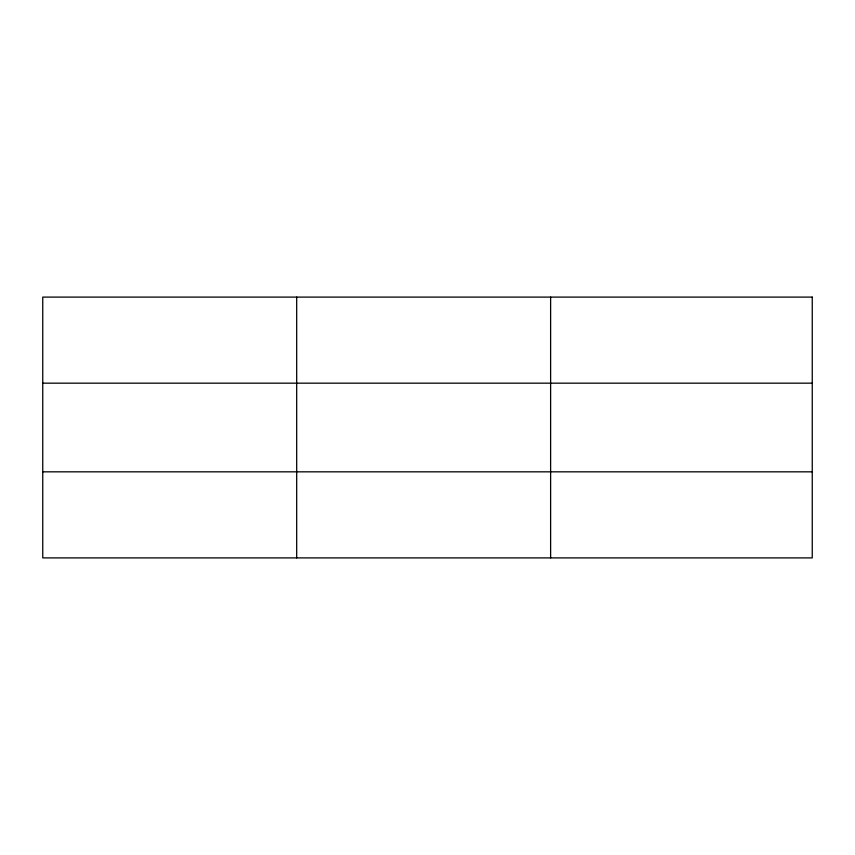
<?xml version="1.0" encoding="UTF-8"?>
<svg xmlns="http://www.w3.org/2000/svg" width="855" height="855" viewBox="0 0 855 855"><rect width="100%" height="100%" fill="white"/><g stroke="black" fill="none" stroke-linecap="round" stroke-linejoin="round"><path stroke-width="1.28" d="M296.685 557.898L296.685 297.102M550.62 557.898L550.62 297.102M42.75 383.168L812.25 383.168M42.75 471.832L812.25 471.832M812.25 297.102L812.25 557.898L42.75 557.898L42.75 297.102L812.25 297.102"/></g></svg>
